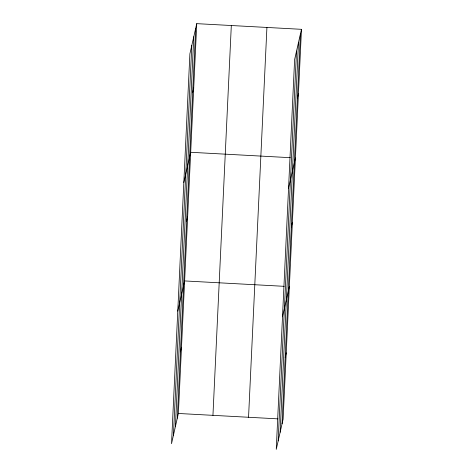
<?xml version="1.0" encoding="UTF-8"?>
<svg xmlns="http://www.w3.org/2000/svg" width="473" height="473" viewBox="0 0 473 473"><rect width="100%" height="100%" fill="white"/><g stroke="black" fill="none" stroke-linecap="round" stroke-linejoin="round"><path stroke-width="0.71" d="M173.437 435.255L191.802 45.432M175.406 426.569L193.776 36.746M177.322 418.138L195.692 28.321M196.75 23.65L189.886 53.863L171.522 443.68L178.38 413.473L196.75 23.65L301.478 29.32L283.114 419.137L276.25 449.35L294.62 59.527L301.478 29.32M212.945 415.341L231.315 25.518M248.55 417.269L266.92 27.446M278.165 440.919L296.53 51.102M280.134 432.239L298.504 42.416M282.05 423.808L300.42 33.985M192.659 92.637L193.723 87.972M183.826 182.501L190.69 152.288L290.274 157.68M186.599 221.281L187.657 216.61M177.765 311.139L184.63 280.932L284.208 286.325M180.444 351.871L181.508 347.2M297.387 98.307L298.451 93.642M288.554 188.171L295.418 157.958M291.327 226.951L292.391 222.28M282.493 316.809L289.358 286.603M285.172 357.541L286.236 352.87M178.38 413.473L277.964 418.859"/></g></svg>
